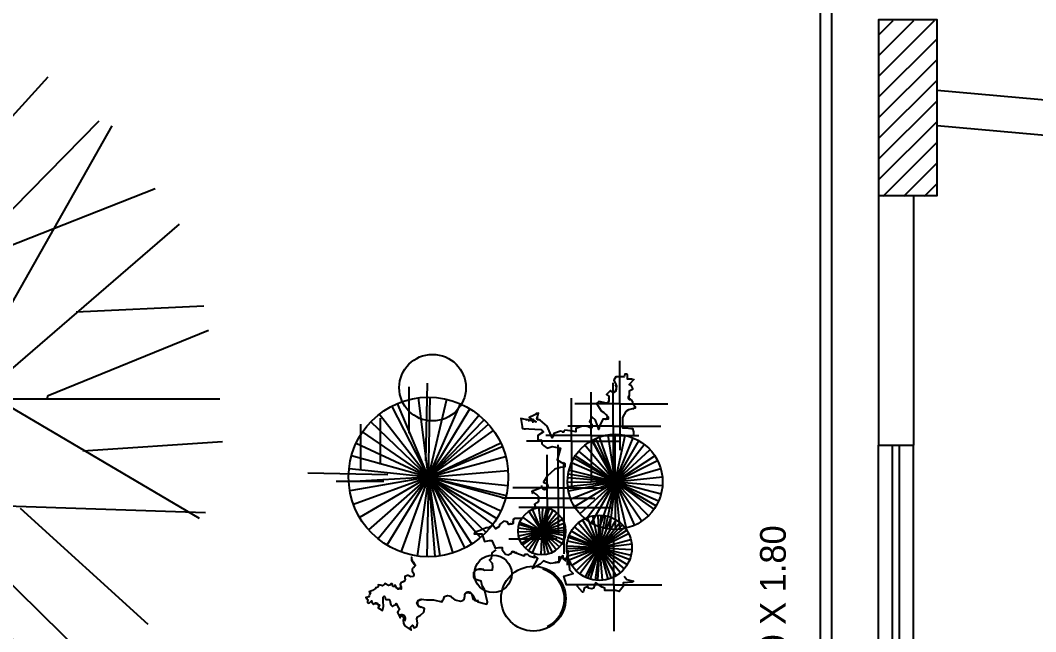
# Model space of a CAD drawing. Header units: millimetres. Extents: x 387 to 811, y 539 to 827.
# Drawn here: x 744.012 to 748.354, y 742.154 to 744.768 of the extents above; entities that cross this region are included whole.
import ezdxf
from ezdxf.enums import TextEntityAlignment as Align

# ---------------------------------------------------------------- set-up
doc = ezdxf.new("R2010")
doc.units = ezdxf.units.MM
for name, color, linetype in [('ESQUADRIAS', 6, 'Continuous'), ('parede vista', 2, 'Continuous'), ('PAREDES EM CORTE', 5, 'Continuous'), ('pilar', 4, 'Continuous'), ('TEXTO', 4, 'Continuous'), ('vegetação', 112, 'Continuous')]:
    doc.layers.add(name, color=color, linetype=linetype)

# ---------------------------------------------------------------- blocks, each defined once
blk = doc.blocks.new('T2', base_point=(179.76, 122.92))
for p, q in [((187.6, 161.67), (186.23, 182.74)), ((179.76, 122.92), (179.76, 182.32)), ((166.66, 160.66), (165.76, 179.9)), ((179.27, 156.4), (169.42, 180.59)), ((179.68, 148.48), (197.76, 179.21)), ((179.77, 145.68), (153.43, 176.25)), ((158.72, 145.53), (148.04, 172.54)), ((179.38, 143.01), (138.6, 166.06)), ((137.87, 164.08), (179.76, 122.92)), ((150.5, 138.92), (131.2, 156.4)), ((179.76, 156.27), (179.27, 156.4)), ((181.73, 122.9), (179.52, 144.47)), ((163.39, 138.18), (122.51, 139.57))]:
    blk.add_line(p, q)
blk = doc.blocks.new('AHUA1PL2')
for p, q in [((0.2221, 1.0978), (0.1833, 1.6947)), ((0, 0), (0, 1.6829)), ((-0.3713, 1.0693), (-0.3968, 1.6144)), ((-0.0139, 0.9484), (-0.2932, 1.634)), ((-0.0024, 0.7242), (0.5099, 1.5949)), ((0.0003, 0.6449), (-0.7461, 1.511)), ((-0.5963, 0.6406), (-0.8989, 1.4057)), ((-0.0108, 0.5691), (-1.1663, 1.2222)), ((-1.187, 1.1662), (0, 0)), ((-0.8293, 0.4533), (-1.376, 0.9485)), ((-0.0001, 0.9449), (-0.0139, 0.9484)), ((0.0558, -0.0005), (-0.007, 0.6104)), ((-0.464, 0.4323), (-1.6222, 0.4717))]:
    blk.add_line(p, q)
at = {"xscale": 0.02833333322, "yscale": 0.02833333322, "zscale": 0.02833333322}
for p, rotation in [((0, 0.0148), 269.9999999999999), ((0, 0), 89.99999999999999), ((0, 0), 180)]:
    blk.add_blockref('T2', p, dxfattribs=dict(at, rotation=rotation))

msp = doc.modelspace()

# ---------------------------------------------------------------- hatches: boundary and pattern name
at = {"layer": 'pilar'}
h = msp.add_hatch(dxfattribs=at)
h.set_pattern_fill('ANSI31', color=8, scale=0.5, style=0)
h.set_pattern_definition([(45, (-339.84137, 823.818526), (-0.044194174, 0.044194174), [])])
h.paths.add_polyline_path([(747.9319, 744.7662), (747.6819, 744.7662), (747.6819, 744.0162), (747.9319, 744.0162)])

# ---------------------------------------------------------------- linework, layer by layer
at = {"layer": 'ESQUADRIAS'}
for p, q in [((747.7419, 739.9522, 54), (747.7419, 742.9522, 54)), ((747.7719, 739.9522, 54), (747.7719, 742.9522, 54))]:
    msp.add_line(p, q, dxfattribs=at)
at = {"layer": 'ESQUADRIAS', "elevation": 54}
msp.add_lwpolyline([(747.4819, 739.4189), (747.4819, 771.9694), (747.4319, 771.9694), (747.4319, 739.4189)], close=True, dxfattribs=at)
at = {"layer": 'parede vista'}
for p, q in [((747.6819, 739.9522, 54), (747.6819, 742.9522, 54)), ((747.8319, 739.9522, 54), (747.8319, 742.9522, 54))]:
    msp.add_line(p, q, dxfattribs=at)
at = {"layer": 'PAREDES EM CORTE'}
for p, q in [((747.9319, 744.4693, 54), (753.6819, 743.9516, 54)), ((747.9319, 744.3187, 54), (753.6819, 743.801, 54)), ((747.6819, 744.019, 54), (747.6819, 742.9522, 54)), ((747.8319, 744.019, 54), (747.8319, 742.9522, 54)), ((747.6819, 742.9522, 54), (747.8319, 742.9522, 54))]:
    msp.add_line(p, q, dxfattribs=at)
at = {"layer": 'pilar', "elevation": 54}
msp.add_lwpolyline([(747.6819, 744.019), (747.9319, 744.019), (747.9319, 744.769), (747.6819, 744.769)], close=True, dxfattribs=at)
at = {"layer": 'vegetação'}
for p, q in [((746.576, 743.128, 54), (746.576, 743.3128, 54)), ((745.6735, 743.2009, 54), (745.6735, 743.0027, 54)), ((745.6735, 743.2009, 54), (745.6735, 743.0027, 54)), ((745.7522, 743.2167, 54), (745.745, 742.8841, 54)), ((745.7522, 743.2167, 54), (745.745, 742.8841, 54)), ((746.4528, 742.9937, 54), (746.4528, 743.1785, 54)), ((746.547, 743.0336, 54), (746.547, 743.2184, 54)), ((745.7574, 742.8155, 54), (745.7142, 743.1541, 54)), ((745.7574, 742.8155, 54), (745.7142, 743.1541, 54)), ((745.7574, 742.8155, 54), (745.7648, 743.1568, 54)), ((745.7574, 742.8155, 54), (745.7648, 743.1568, 54)), ((745.7574, 742.8155, 54), (745.8359, 743.1477, 54)), ((745.7574, 742.8155, 54), (745.8359, 743.1477, 54)), ((745.7574, 742.8155, 54), (745.8359, 743.1477, 54)), ((745.7574, 742.8155, 54), (745.8359, 743.1477, 54)), ((746.3695, 742.9683, 54), (746.3695, 743.1531, 54)), ((745.7574, 742.8155, 54), (745.6014, 743.1192, 54)), ((745.7574, 742.8155, 54), (745.6014, 743.1192, 54)), ((745.7574, 742.8155, 54), (745.6256, 743.1304, 54)), ((745.7574, 742.8155, 54), (745.6256, 743.1304, 54)), ((745.7574, 742.8155, 54), (745.894, 743.1283, 54)), ((745.7574, 742.8155, 54), (745.894, 743.1283, 54)), ((745.7574, 742.8155, 54), (745.9347, 743.1072, 54)), ((745.7574, 742.8155, 54), (745.9347, 743.1072, 54)), ((746.576, 743.128, 54), (746.3827, 743.128, 54)), ((746.576, 743.128, 54), (746.576, 742.9298, 54)), ((746.576, 743.128, 54), (746.7805, 743.128, 54)), ((745.7574, 742.8155, 54), (745.5113, 743.0521, 54)), ((745.7574, 742.8155, 54), (745.5113, 743.0521, 54)), ((745.7574, 742.8155, 54), (745.5466, 743.084, 54)), ((745.7574, 742.8155, 54), (745.5466, 743.084, 54)), ((745.5504, 743.0667, 54), (745.5504, 742.8685, 54)), ((745.5504, 743.0667, 54), (745.5504, 742.8685, 54)), ((745.7574, 742.8155, 54), (745.9729, 743.0803, 54)), ((745.7574, 742.8155, 54), (745.9729, 743.0803, 54)), ((745.7574, 742.8155, 54), (745.9952, 743.0604, 54)), ((745.7574, 742.8155, 54), (745.9952, 743.0604, 54)), ((745.467, 743.0413, 54), (745.467, 742.8431, 54)), ((745.467, 743.0413, 54), (745.467, 742.8431, 54)), ((745.7574, 742.8155, 54), (745.4757, 743.0083, 54)), ((745.7574, 742.8155, 54), (745.4757, 743.0083, 54)), ((745.7574, 742.8155, 54), (746.0135, 743.0412, 54)), ((745.7574, 742.8155, 54), (746.0135, 743.0412, 54)), ((745.7574, 742.8155, 54), (746.0351, 743.014, 54)), ((745.7574, 742.8155, 54), (746.0351, 743.014, 54)), ((746.547, 743.0336, 54), (746.3537, 743.0336, 54)), ((746.547, 743.0336, 54), (746.547, 742.8355, 54)), ((746.547, 743.0336, 54), (746.7515, 743.0336, 54)), ((745.7574, 742.8155, 54), (746.0661, 742.9612, 54)), ((745.7574, 742.8155, 54), (746.0661, 742.9612, 54)), ((746.3695, 742.9683, 54), (746.1761, 742.9683, 54)), ((746.4528, 742.9937, 54), (746.2595, 742.9937, 54)), ((746.3695, 742.9683, 54), (746.3695, 742.7702, 54)), ((746.3695, 742.9683, 54), (746.5739, 742.9683, 54)), ((746.4528, 742.9937, 54), (746.4528, 742.7956, 54)), ((746.4528, 742.9937, 54), (746.6573, 742.9937, 54)), ((746.5553, 742.7948, 54), (746.4565, 742.9725, 54)), ((746.5553, 742.7948, 54), (746.4585, 742.9736, 54)), ((746.5553, 742.7948, 54), (746.4728, 742.9806, 54)), ((746.5553, 742.7948, 54), (746.4893, 742.9871, 54)), ((746.5553, 742.7948, 54), (746.5252, 742.9959, 54)), ((746.5553, 742.7948, 54), (746.5553, 742.9981, 54)), ((746.5553, 742.7948, 54), (746.5978, 742.9936, 54)), ((746.5553, 742.7948, 54), (746.5978, 742.9936, 54)), ((746.5553, 742.7948, 54), (746.6326, 742.9828, 54)), ((746.5553, 742.7948, 54), (746.6571, 742.9708, 54)), ((745.7574, 742.8155, 54), (745.4478, 742.9594, 54)), ((745.7574, 742.8155, 54), (745.4478, 742.9594, 54)), ((745.7574, 742.8155, 54), (746.0729, 742.9458, 54)), ((745.7574, 742.8155, 54), (746.0729, 742.9458, 54)), ((746.3115, 742.7688, 54), (746.3115, 742.9536, 54)), ((746.5553, 742.7948, 54), (746.4003, 742.9264, 54)), ((746.5553, 742.7948, 54), (746.4263, 742.952, 54)), ((746.5553, 742.7948, 54), (746.6802, 742.9552, 54)), ((746.5553, 742.7948, 54), (746.7049, 742.9325, 54)), ((745.7574, 742.8155, 54), (745.4283, 742.9064, 54)), ((745.7574, 742.8155, 54), (745.4283, 742.9064, 54)), ((745.7574, 742.8155, 54), (746.0872, 742.9037, 54)), ((745.7574, 742.8155, 54), (746.0872, 742.9037, 54)), ((746.2644, 742.7253, 54), (746.2644, 742.9101, 54)), ((746.5553, 742.7948, 54), (746.3691, 742.8765, 54)), ((746.5553, 742.7948, 54), (746.3793, 742.8966, 54)), ((746.5553, 742.7948, 54), (746.3851, 742.906, 54)), ((746.5553, 742.7948, 54), (746.7255, 742.906, 54)), ((746.5553, 742.7948, 54), (746.7372, 742.8856, 54)), ((745.241, 742.8338, 54), (745.5842, 742.8264, 54)), ((745.241, 742.8338, 54), (745.5842, 742.8264, 54)), ((745.7574, 742.8155, 54), (745.4178, 742.851, 54)), ((745.7574, 742.8155, 54), (745.4178, 742.851, 54)), ((745.7574, 742.8155, 54), (746.0976, 742.8434, 54)), ((745.7574, 742.8155, 54), (746.0976, 742.8434, 54)), ((745.7574, 742.8155, 54), (746.0976, 742.8434, 54)), ((745.7574, 742.8155, 54), (746.0976, 742.8434, 54)), ((746.3369, 742.6854, 54), (746.3369, 742.8702, 54)), ((746.5553, 742.7948, 54), (746.3582, 742.8447, 54)), ((746.5553, 742.7948, 54), (746.7505, 742.8516, 54)), ((745.362, 742.7982, 54), (745.5664, 742.7982, 54)), ((745.362, 742.7982, 54), (745.5664, 742.7982, 54)), ((745.7574, 742.8155, 54), (745.4166, 742.7947, 54)), ((745.7574, 742.8155, 54), (745.4166, 742.7947, 54)), ((745.7574, 742.8155, 54), (745.421, 742.7571, 54)), ((745.7574, 742.8155, 54), (745.421, 742.7571, 54)), ((745.7574, 742.8155, 54), (745.4368, 742.698, 54)), ((745.7574, 742.8155, 54), (745.4368, 742.698, 54)), ((745.7574, 742.8155, 54), (745.4629, 742.6426, 54)), ((745.7574, 742.8155, 54), (745.4629, 742.6426, 54)), ((745.7574, 742.8155, 54), (745.5012, 742.5897, 54)), ((745.7574, 742.8155, 54), (745.5012, 742.5897, 54)), ((745.7574, 742.8155, 54), (745.5419, 742.5507, 54)), ((745.7574, 742.8155, 54), (745.5419, 742.5507, 54)), ((745.7574, 742.8155, 54), (745.58, 742.5237, 54)), ((745.7574, 742.8155, 54), (745.58, 742.5237, 54)), ((745.7574, 742.8155, 54), (745.6395, 742.495, 54)), ((745.7574, 742.8155, 54), (745.6395, 742.495, 54)), ((745.7574, 742.8155, 54), (745.7089, 742.4775, 54)), ((745.7574, 742.8155, 54), (745.7089, 742.4775, 54)), ((745.7574, 742.8155, 54), (745.7499, 742.4741, 54)), ((745.7574, 742.8155, 54), (745.7499, 742.4741, 54)), ((745.7574, 742.8155, 54), (746.0035, 742.5788, 54)), ((745.7574, 742.8155, 54), (745.98, 742.5566, 54)), ((745.7574, 742.8155, 54), (746.032, 742.6126, 54)), ((745.7574, 742.8155, 54), (746.0864, 742.7245, 54)), ((745.7574, 742.8155, 54), (746.0896, 742.7369, 54)), ((745.7574, 742.8155, 54), (746.067, 742.6716, 54)), ((745.7574, 742.8155, 54), (746.0491, 742.6381, 54)), ((745.7574, 742.8155, 54), (746.0969, 742.7799, 54)), ((745.7574, 742.8155, 54), (745.8612, 742.4902, 54)), ((745.7574, 742.8155, 54), (745.9133, 742.5117, 54)), ((745.7574, 742.8155, 54), (745.9432, 742.5291, 54)), ((745.7574, 742.8155, 54), (745.8062, 742.4776, 54)), ((745.7574, 742.8155, 54), (745.7853, 742.4752, 54)), ((745.7574, 742.8155, 54), (746.0035, 742.5788, 54)), ((745.7574, 742.8155, 54), (745.98, 742.5566, 54)), ((745.7574, 742.8155, 54), (746.032, 742.6126, 54)), ((745.7574, 742.8155, 54), (746.0864, 742.7245, 54)), ((745.7574, 742.8155, 54), (746.0896, 742.7369, 54)), ((745.7574, 742.8155, 54), (746.067, 742.6716, 54)), ((745.7574, 742.8155, 54), (746.0491, 742.6381, 54)), ((745.7574, 742.8155, 54), (746.0969, 742.7799, 54)), ((745.7574, 742.8155, 54), (745.8612, 742.4902, 54)), ((745.7574, 742.8155, 54), (745.9133, 742.5117, 54)), ((745.7574, 742.8155, 54), (745.9432, 742.5291, 54)), ((745.7574, 742.8155, 54), (745.8062, 742.4776, 54)), ((745.7574, 742.8155, 54), (745.7853, 742.4752, 54)), ((746.5553, 742.7948, 54), (746.352, 742.7919, 54)), ((746.5553, 742.7948, 54), (746.3527, 742.8116, 54)), ((746.5553, 742.7948, 54), (746.3531, 742.7737, 54)), ((746.5553, 742.7948, 54), (746.3547, 742.8283, 54)), ((746.5553, 742.7948, 54), (746.3558, 742.7557, 54)), ((746.5553, 742.7948, 54), (746.3659, 742.7207, 54)), ((746.5553, 742.7948, 54), (746.3822, 742.6881, 54)), ((746.5553, 742.7948, 54), (746.404, 742.6589, 54)), ((746.5553, 742.7948, 54), (746.4307, 742.6341, 54)), ((746.5553, 742.7948, 54), (746.4534, 742.6188, 54)), ((746.5553, 742.7948, 54), (746.4893, 742.6025, 54)), ((746.5553, 742.7948, 54), (746.5128, 742.5959, 54)), ((746.5553, 742.7948, 54), (746.5308, 742.5929, 54)), ((746.5553, 742.7948, 54), (746.7575, 742.8158, 54)), ((746.5553, 742.7948, 54), (746.7575, 742.8158, 54)), ((746.5553, 742.7948, 54), (746.5763, 742.5925, 54)), ((746.5553, 742.7948, 54), (746.6033, 742.5972, 54)), ((746.5553, 742.7948, 54), (746.6378, 742.6089, 54)), ((746.5553, 742.7948, 54), (746.7214, 742.6776, 54)), ((746.5553, 742.7948, 54), (746.6978, 742.6498, 54)), ((746.5553, 742.7948, 54), (746.6697, 742.6267, 54)), ((746.5553, 742.7948, 54), (746.7313, 742.6929, 54)), ((746.5553, 742.7948, 54), (746.7415, 742.7131, 54)), ((746.5553, 742.7948, 54), (746.758, 742.7794, 54)), ((746.5553, 742.7948, 54), (746.752, 742.7434, 54)), ((746.5553, 742.7948, 54), (746.5553, 742.5915, 54)), ((746.3115, 742.7688, 54), (746.1182, 742.7688, 54)), ((746.3115, 742.7688, 54), (746.516, 742.7688, 54)), ((746.3115, 742.7688, 54), (746.3115, 742.5707, 54)), ((746.2644, 742.7253, 54), (746.0711, 742.7253, 54)), ((746.2644, 742.7253, 54), (746.4689, 742.7253, 54)), ((746.2644, 742.7253, 54), (746.2644, 742.5271, 54)), ((746.3369, 742.6854, 54), (746.1435, 742.6854, 54)), ((746.2421, 742.5841, 54), (746.1868, 742.6694, 54)), ((746.2421, 742.5841, 54), (746.1868, 742.6694, 54)), ((746.2421, 742.5841, 54), (746.2029, 742.6779, 54)), ((746.2421, 742.5841, 54), (746.2295, 742.685, 54)), ((746.2421, 742.5841, 54), (746.2463, 742.6857, 54)), ((746.2421, 742.5841, 54), (746.263, 742.6836, 54)), ((746.2421, 742.5841, 54), (746.2743, 742.6805, 54)), ((746.2421, 742.5841, 54), (746.291, 742.6732, 54)), ((746.2421, 742.5841, 54), (746.3062, 742.663, 54)), ((746.2421, 742.5841, 54), (746.3062, 742.663, 54)), ((746.3369, 742.6854, 54), (746.5413, 742.6854, 54)), ((746.3369, 742.6854, 54), (746.3369, 742.4872, 54)), ((746.2421, 742.5841, 54), (746.1472, 742.6206, 54)), ((746.2421, 742.5841, 54), (746.1604, 742.6445, 54)), ((746.2421, 742.5841, 54), (746.3192, 742.6503, 54)), ((746.2421, 742.5841, 54), (746.3298, 742.6355, 54)), ((746.2421, 742.5841, 54), (746.3376, 742.619, 54)), ((746.488, 742.5132, 54), (746.398, 742.6195, 54)), ((746.488, 742.5132, 54), (746.4167, 742.6329, 54)), ((746.488, 742.5132, 54), (746.4374, 742.643, 54)), ((746.488, 742.5132, 54), (746.4595, 742.6495, 54)), ((746.488, 742.5132, 54), (746.4823, 742.6524, 54)), ((746.488, 742.5132, 54), (746.4955, 742.6523, 54)), ((746.488, 742.5132, 54), (746.5141, 742.65, 54)), ((746.488, 742.5132, 54), (746.5381, 742.6432, 54)), ((746.488, 742.5132, 54), (746.5605, 742.6322, 54)), ((746.488, 742.5132, 54), (746.5758, 742.6214, 54)), ((746.2421, 742.5841, 54), (746.1405, 742.5799, 54)), ((746.2421, 742.5841, 54), (746.1412, 742.5967, 54)), ((746.2421, 742.5841, 54), (746.1426, 742.5632, 54)), ((746.2421, 742.5841, 54), (746.1443, 742.612, 54)), ((746.2421, 742.5841, 54), (746.1474, 742.5471, 54)), ((746.2421, 742.5841, 54), (746.1548, 742.532, 54)), ((746.2421, 742.5841, 54), (746.1593, 742.525, 54)), ((746.2421, 742.5841, 54), (746.1712, 742.5112, 54)), ((746.2421, 742.5841, 54), (746.1854, 742.4997, 54)), ((746.2421, 742.5841, 54), (746.2013, 742.4909, 54)), ((746.2421, 742.5841, 54), (746.2379, 742.4825, 54)), ((746.2421, 742.5841, 54), (746.3423, 742.6014, 54)), ((746.2421, 742.5841, 54), (746.3437, 742.5883, 54)), ((746.2421, 742.5841, 54), (746.3289, 742.5312, 54)), ((746.2421, 742.5841, 54), (746.342, 742.5651, 54)), ((746.2421, 742.5841, 54), (746.3436, 742.5787, 54)), ((746.2421, 742.5841, 54), (746.337, 742.5476, 54)), ((746.2421, 742.5841, 54), (746.2867, 742.4927, 54)), ((746.2421, 742.5841, 54), (746.2549, 742.4832, 54)), ((746.2421, 742.5841, 54), (746.2711, 742.4866, 54)), ((746.2421, 742.5841, 54), (746.2547, 742.4832, 54)), ((746.2421, 742.5841, 54), (746.3048, 742.5041, 54)), ((746.2421, 742.5841, 54), (746.3181, 742.5165, 54)), ((746.488, 742.5132, 54), (746.3684, 742.5845, 54)), ((746.488, 742.5132, 54), (746.3817, 742.6032, 54)), ((746.488, 742.5132, 54), (746.5866, 742.6117, 54)), ((746.488, 742.5132, 54), (746.5977, 742.5991, 54)), ((746.488, 742.5132, 54), (746.605, 742.5889, 54)), ((746.488, 742.5132, 54), (746.6132, 742.5744, 54)), ((746.1014, 742.5512, 54), (746.3058, 742.5512, 54)), ((746.488, 742.5132, 54), (746.3517, 742.5418, 54)), ((746.488, 742.5132, 54), (746.3559, 742.5574, 54)), ((746.488, 742.5132, 54), (746.3583, 742.5638, 54)), ((746.488, 742.5132, 54), (746.6226, 742.5491, 54)), ((746.488, 742.5132, 54), (746.6263, 742.5304, 54)), ((746.5506, 742.3553, 54), (746.5506, 742.5401, 54)), ((746.488, 742.5132, 54), (746.3488, 742.5081, 54)), ((746.488, 742.5132, 54), (746.3489, 742.5206, 54)), ((746.488, 742.5132, 54), (746.3498, 742.4959, 54)), ((746.488, 742.5132, 54), (746.3534, 742.4773, 54)), ((746.488, 742.5132, 54), (746.3595, 742.4595, 54)), ((746.488, 742.5132, 54), (746.3711, 742.4374, 54)), ((746.488, 742.5132, 54), (746.3711, 742.4374, 54)), ((746.488, 742.5132, 54), (746.3895, 742.4147, 54)), ((746.488, 742.5132, 54), (746.4052, 742.4012, 54)), ((746.488, 742.5132, 54), (746.4269, 742.388, 54)), ((746.488, 742.5132, 54), (746.438, 742.3832, 54)), ((746.488, 742.5132, 54), (746.4483, 742.3797, 54)), ((746.488, 742.5132, 54), (746.4708, 742.3749, 54)), ((746.488, 742.5132, 54), (746.4806, 742.3741, 54)), ((746.488, 742.5132, 54), (746.5944, 742.4231, 54)), ((746.488, 742.5132, 54), (746.6077, 742.4419, 54)), ((746.488, 742.5132, 54), (746.6178, 742.4625, 54)), ((746.488, 742.5132, 54), (746.6272, 742.5057, 54)), ((746.488, 742.5132, 54), (746.6236, 742.481, 54)), ((746.488, 742.5132, 54), (746.5781, 742.4069, 54)), ((746.488, 742.5132, 54), (746.5387, 742.3834, 54)), ((746.488, 742.5132, 54), (746.524, 742.3786, 54)), ((746.488, 742.5132, 54), (746.4994, 742.3743, 54)), ((746.488, 742.5132, 54), (746.524, 742.3786, 54)), ((746.488, 742.5132, 54), (746.5594, 742.3935, 54)), ((746.5506, 742.3553, 54), (746.3573, 742.3553, 54)), ((746.5506, 742.3553, 54), (746.7551, 742.3553, 54)), ((746.5506, 742.3553, 54), (746.5506, 742.1571, 54))]:
    msp.add_line(p, q, dxfattribs=at)
at = {"layer": 'vegetação', "elevation": 54}
for points in [[(746.6304, 743.2332), (746.6086, 743.2332), (746.6086, 743.2332), (746.6086, 743.2477), (746.6086, 743.2513), (746.605, 743.2549), (746.5977, 743.2549), (746.5941, 743.244), (746.5905, 743.244), (746.576, 743.244), (746.5651, 743.244), (746.5579, 743.244), (746.5506, 743.2295), (746.5579, 743.2114), (746.5615, 743.2041), (746.5579, 743.1824), (746.547, 743.1751), (746.5362, 743.186), (746.518, 743.1679), (746.5289, 743.1606), (746.5289, 743.1388), (746.518, 743.1316), (746.4854, 743.1388), (746.4746, 743.128), (746.4818, 743.1207), (746.4891, 743.1098), (746.4963, 743.0989), (746.5072, 743.0917), (746.5253, 743.0735), (746.5253, 743.0627), (746.5035, 743.0627), (746.4891, 743.0336), (746.4854, 743.0191), (746.4709, 743.059), (746.4564, 743.0735), (746.4456, 743.0518), (746.4564, 743.0409), (746.4564, 743.0264), (746.4311, 743.0336), (746.4166, 743.0336), (746.3876, 743.0228), (746.3876, 743.0083), (746.3731, 743.0119), (746.3405, 743.0155), (746.3333, 743.0083), (746.3224, 743.0119), (746.2934, 743.001), (746.2862, 742.9829), (746.2644, 743.0336), (746.2354, 743.059), (746.2209, 743.0627), (746.2282, 743.0881), (746.1883, 743.0699), (746.2173, 743.0518), (746.1521, 743.0663), (746.1594, 743.0228), (746.2391, 743.0191), (746.2499, 743.0083), (746.2246, 742.9937), (746.2246, 742.9756), (746.2318, 742.972), (746.2427, 742.972), (746.2427, 742.9575), (746.2499, 742.9502), (746.2644, 742.9393), (746.2862, 742.9466), (746.3224, 742.9393), (746.3188, 742.9284), (746.3079, 742.8885), (746.3151, 742.8849), (746.326, 742.8777), (746.3405, 742.874), (746.3405, 742.8595), (746.3224, 742.8559), (746.297, 742.8486), (746.2644, 742.8196), (746.2499, 742.7942), (746.2644, 742.787), (746.268, 742.7725), (746.2572, 742.7616), (746.2391, 742.7688), (746.1992, 742.7543), (746.2209, 742.7398), (746.2282, 742.7326), (746.2282, 742.7181), (746.2282, 742.7181), (746.2282, 742.7108), (746.2101, 742.6999), (746.2137, 742.689)], [(746.6376, 743.2332), (746.6159, 743.2114), (746.6231, 743.2078), (746.6304, 743.1933), (746.6304, 743.1896), (746.6159, 743.1824), (746.6159, 743.1642), (746.6122, 743.1533), (746.6267, 743.1425), (746.6304, 743.1388), (746.6304, 743.128), (746.6412, 743.1171), (746.6412, 743.1098), (746.6122, 743.1026), (746.6014, 743.0953), (746.5869, 743.0699), (746.5869, 743.0264), (746.6014, 743.0264), (746.6231, 743.0228), (746.6304, 743.0228), (746.634, 743.0083), (746.634, 743.0046), (746.634, 742.9974), (746.634, 742.9901)], [(746.1521, 742.6382), (746.1267, 742.6382), (746.1195, 742.6346), (746.1195, 742.6201), (746.1195, 742.6165), (746.1014, 742.6129), (746.0941, 742.6237), (746.0796, 742.6274), (746.0615, 742.6129), (746.0615, 742.6092), (746.0579, 742.602), (746.0434, 742.5947), (746.0434, 742.5947), (746.0325, 742.6092), (746.0144, 742.5983), (746.0036, 742.5983), (745.9782, 742.5875), (745.9565, 742.5802), (745.9528, 742.573), (745.9746, 742.573), (745.9854, 742.573), (745.9891, 742.5657), (745.9963, 742.5403), (746.0181, 742.5439), (746.0253, 742.5439), (746.0289, 742.5439), (746.0398, 742.5185), (746.0434, 742.5113), (746.0579, 742.5149), (746.0579, 742.5149), (746.0724, 742.5149), (746.0724, 742.504), (746.0869, 742.4859), (746.0978, 742.4823), (746.1123, 742.4895), (746.1159, 742.4968), (746.1666, 742.4786), (746.1702, 742.4859), (746.1811, 742.4859), (746.1883, 742.4786), (746.2101, 742.4714), (746.2101, 742.4823)], [(745.6859, 742.4748), (745.6847, 742.4724), (745.6847, 742.4712), (745.6847, 742.4676), (745.6847, 742.4652), (745.6847, 742.4628), (745.6871, 742.4616), (745.6883, 742.458), (745.6907, 742.4544), (745.6931, 742.452), (745.6955, 742.4484), (745.6979, 742.4436), (745.7003, 742.44), (745.7003, 742.4364), (745.6943, 742.4304), (745.6943, 742.4292), (745.6919, 742.428), (745.6883, 742.4232), (745.6871, 742.4184), (745.6871, 742.4136), (745.6907, 742.4088), (745.6955, 742.3992), (745.6955, 742.3956), (745.6919, 742.3908), (745.6823, 742.3896), (745.6703, 742.3944), (745.6678, 742.3944), (745.6558, 742.3908), (745.6558, 742.386), (745.657, 742.3812), (745.6582, 742.3776), (745.6558, 742.3716), (745.6486, 742.368), (745.639, 742.3632), (745.6366, 742.356), (745.6378, 742.3512), (745.6402, 742.3452), (745.6402, 742.3368), (745.6222, 742.3404), (745.615, 742.3536), (745.615, 742.3536), (745.6138, 742.3536), (745.6126, 742.3476), (745.6102, 742.3476), (745.6102, 742.3476), (745.6078, 742.3476), (745.6042, 742.35), (745.6042, 742.3512), (745.603, 742.3572), (745.6018, 742.3584), (745.5994, 742.3584), (745.597, 742.3584), (745.5934, 742.356), (745.5922, 742.3536), (745.5861, 742.3524), (745.5705, 742.3608), (745.5705, 742.3608), (745.5729, 742.3584), (745.5597, 742.35), (745.5573, 742.3512), (745.5525, 742.3536), (745.5429, 742.3548), (745.5441, 742.3536), (745.5441, 742.3488), (745.5405, 742.3452), (745.5333, 742.3416), (745.5321, 742.3428), (745.5309, 742.3392), (745.5177, 742.3308), (745.5044, 742.3248), (745.5092, 742.32), (745.5056, 742.3128), (745.5044, 742.308), (745.502, 742.3032), (745.4984, 742.302), (745.496, 742.3008), (745.49, 742.3008), (745.4912, 742.2972), (745.4936, 742.296), (745.496, 742.2924), (745.4984, 742.2888), (745.4972, 742.284), (745.4972, 742.2792), (745.5032, 742.2768), (745.508, 742.2804), (745.5104, 742.2828), (745.5141, 742.2864), (745.5165, 742.2852), (745.5141, 742.2816), (745.5225, 742.272), (745.5237, 742.272), (745.5285, 742.2756), (745.5333, 742.2756), (745.5477, 742.2695), (745.5417, 742.2563), (745.5609, 742.2455), (745.5645, 742.2623), (745.5633, 742.2852), (745.5633, 742.302), (745.5681, 742.3056), (745.5705, 742.3044), (745.5741, 742.2936), (745.5777, 742.2924), (745.5873, 742.2924), (745.5897, 742.2924), (745.5934, 742.2828), (745.5934, 742.2792), (745.5958, 742.2695), (745.603, 742.2623), (745.6078, 742.2659), (745.6174, 742.2708), (745.6198, 742.2744), (745.6294, 742.2563), (745.633, 742.2491), (745.6282, 742.2431), (745.6246, 742.2371), (745.6366, 742.2131), (745.6378, 742.2215), (745.6438, 742.2227), (745.6486, 742.2167), (745.6522, 742.2107), (745.6498, 742.2047), (745.651, 742.1891), (745.657, 742.1795), (745.6835, 742.1603), (745.6811, 742.1735), (745.6895, 742.1819), (745.6967, 742.1711), (745.7075, 742.1771), (745.7099, 742.1915), (745.7075, 742.2095), (745.7111, 742.2179), (745.7231, 742.2251), (745.7375, 742.2383), (745.7411, 742.2539), (745.7255, 742.2587), (745.7183, 742.2611), (745.7075, 742.2768), (745.7147, 742.2888), (745.7267, 742.2936), (745.7484, 742.2912), (745.7784, 742.2912), (745.8144, 742.2816), (745.8192, 742.2888), (745.8216, 742.2924), (745.8253, 742.3044), (745.8385, 742.3092), (745.8529, 742.3056), (745.8577, 742.3008), (745.8697, 742.29), (745.8937, 742.2852), (745.9046, 742.2876), (745.9106, 742.2924), (745.913, 742.3056), (745.913, 742.3152), (745.9214, 742.3224), (745.9406, 742.3188), (745.9466, 742.3104), (745.9574, 742.2912), (745.9682, 742.2816), (746.0067, 742.272), (746.0091, 742.2804), (745.9971, 742.3344), (745.9875, 742.35), (745.9827, 742.3704), (745.9682, 742.3752), (745.955, 742.3788), (745.9514, 742.3884), (745.9514, 742.4088), (745.961, 742.4208), (745.9875, 742.422), (745.9983, 742.4172), (746.0307, 742.4184), (746.0319, 742.4316), (746.0307, 742.446), (746.0187, 742.4604), (746.0271, 742.4676), (746.0295, 742.4917), (746.0463, 742.5049)], [(745.6859, 742.4748), (745.6847, 742.4724), (745.6847, 742.4712), (745.6847, 742.4676), (745.6847, 742.4652), (745.6847, 742.4628), (745.6871, 742.4616), (745.6883, 742.458), (745.6907, 742.4544), (745.6931, 742.452), (745.6955, 742.4484), (745.6979, 742.4436), (745.7003, 742.44), (745.7003, 742.4364), (745.6943, 742.4304), (745.6943, 742.4292), (745.6919, 742.428), (745.6883, 742.4232), (745.6871, 742.4184), (745.6871, 742.4136), (745.6907, 742.4088), (745.6955, 742.3992), (745.6955, 742.3956), (745.6919, 742.3908), (745.6823, 742.3896), (745.6703, 742.3944), (745.6678, 742.3944), (745.6558, 742.3908), (745.6558, 742.386), (745.657, 742.3812), (745.6582, 742.3776), (745.6558, 742.3716), (745.6486, 742.368), (745.639, 742.3632), (745.6366, 742.356), (745.6378, 742.3512), (745.6402, 742.3452), (745.6402, 742.3368), (745.6222, 742.3404), (745.615, 742.3536), (745.615, 742.3536), (745.6138, 742.3536), (745.6126, 742.3476), (745.6102, 742.3476), (745.6102, 742.3476), (745.6078, 742.3476), (745.6042, 742.35), (745.6042, 742.3512), (745.603, 742.3572), (745.6018, 742.3584), (745.5994, 742.3584), (745.597, 742.3584), (745.5934, 742.356), (745.5922, 742.3536), (745.5861, 742.3524), (745.5705, 742.3608), (745.5705, 742.3608), (745.5729, 742.3584), (745.5597, 742.35), (745.5573, 742.3512), (745.5525, 742.3536), (745.5429, 742.3548), (745.5441, 742.3536), (745.5441, 742.3488), (745.5405, 742.3452), (745.5333, 742.3416), (745.5321, 742.3428), (745.5309, 742.3392), (745.5177, 742.3308), (745.5044, 742.3248), (745.5092, 742.32), (745.5056, 742.3128), (745.5044, 742.308), (745.502, 742.3032), (745.4984, 742.302), (745.496, 742.3008), (745.49, 742.3008), (745.4912, 742.2972), (745.4936, 742.296), (745.496, 742.2924), (745.4984, 742.2888), (745.4972, 742.284), (745.4972, 742.2792), (745.5032, 742.2768), (745.508, 742.2804), (745.5104, 742.2828), (745.5141, 742.2864), (745.5165, 742.2852), (745.5141, 742.2816), (745.5225, 742.272), (745.5237, 742.272), (745.5285, 742.2756), (745.5333, 742.2756), (745.5477, 742.2695), (745.5417, 742.2563), (745.5609, 742.2455), (745.5645, 742.2623), (745.5633, 742.2852), (745.5633, 742.302), (745.5681, 742.3056), (745.5705, 742.3044), (745.5741, 742.2936), (745.5777, 742.2924), (745.5873, 742.2924), (745.5897, 742.2924), (745.5934, 742.2828), (745.5934, 742.2792), (745.5958, 742.2695), (745.603, 742.2623), (745.6078, 742.2659), (745.6174, 742.2708), (745.6198, 742.2744), (745.6294, 742.2563), (745.633, 742.2491), (745.6282, 742.2431), (745.6246, 742.2371), (745.6366, 742.2131), (745.6378, 742.2215), (745.6438, 742.2227), (745.6486, 742.2167), (745.6522, 742.2107), (745.6498, 742.2047), (745.651, 742.1891), (745.657, 742.1795), (745.6835, 742.1603), (745.6811, 742.1735), (745.6895, 742.1819), (745.6967, 742.1711), (745.7075, 742.1771), (745.7099, 742.1915), (745.7075, 742.2095), (745.7111, 742.2179), (745.7231, 742.2251), (745.7375, 742.2383), (745.7411, 742.2539), (745.7255, 742.2587), (745.7183, 742.2611), (745.7075, 742.2768), (745.7147, 742.2888), (745.7267, 742.2936), (745.7484, 742.2912), (745.7784, 742.2912), (745.8144, 742.2816), (745.8192, 742.2888), (745.8216, 742.2924), (745.8253, 742.3044), (745.8385, 742.3092), (745.8529, 742.3056), (745.8577, 742.3008), (745.8697, 742.29), (745.8937, 742.2852), (745.9046, 742.2876), (745.9106, 742.2924), (745.913, 742.3056), (745.913, 742.3152), (745.9214, 742.3224), (745.9406, 742.3188), (745.9466, 742.3104), (745.9574, 742.2912), (745.9682, 742.2816), (746.0067, 742.272), (746.0091, 742.2804), (745.9971, 742.3344), (745.9875, 742.35), (745.9827, 742.3704), (745.9682, 742.3752), (745.955, 742.3788), (745.9514, 742.3884), (745.9514, 742.4088), (745.961, 742.4208), (745.9875, 742.422), (745.9983, 742.4172), (746.0307, 742.4184), (746.0319, 742.4316), (746.0307, 742.446), (746.0187, 742.4604), (746.0271, 742.4676), (746.0295, 742.4917), (746.0463, 742.5049)], [(746.1343, 742.4895), (746.1343, 742.4926), (746.1324, 742.492), (746.13, 742.492), (746.1287, 742.492), (746.1281, 742.4932), (746.1269, 742.4938), (746.1256, 742.4944), (746.1226, 742.4957), (746.1219, 742.4957), (746.117, 742.4969), (746.1145, 742.4938), (746.1145, 742.4932), (746.1108, 742.4889)], [(746.3514, 742.4387), (746.355, 742.5004), (746.3441, 742.4569), (746.3333, 742.4678), (746.3333, 742.4786), (746.326, 742.475), (746.3151, 742.4532), (746.3151, 742.4532), (746.3007, 742.4496), (746.297, 742.4496)], [(745.6871, 742.4628), (745.6847, 742.4592), (745.6883, 742.4532), (745.6919, 742.4484), (745.6979, 742.4412), (745.6991, 742.4364)], [(745.6871, 742.4628), (745.6847, 742.4592), (745.6883, 742.4532), (745.6919, 742.4484), (745.6979, 742.4412), (745.6991, 742.4364)], [(746.5941, 742.3916), (746.605, 742.3771), (746.634, 742.3698), (746.6267, 742.3662), (746.5905, 742.3626), (746.5905, 742.3481), (746.5724, 742.3263), (746.5579, 742.3299), (746.5543, 742.3299), (746.5108, 742.3299), (746.5108, 742.3408), (746.4999, 742.3444), (746.4709, 742.3626), (746.4637, 742.3408), (746.4564, 742.3372), (746.442, 742.3408), (746.4383, 742.3481), (746.4238, 742.3408), (746.4202, 742.3263), (746.4166, 742.3227), (746.3949, 742.3481), (746.3949, 742.3553), (746.3478, 742.3553), (746.3369, 742.3916), (746.3767, 742.4025), (746.3622, 742.417), (746.3586, 742.4605), (746.3151, 742.475), (746.3151, 742.4496), (746.2789, 742.446), (746.2572, 742.4532), (746.2499, 742.4569), (746.2354, 742.4424), (746.2028, 742.4242), (746.2246, 742.4678), (746.2137, 742.475)], [(745.7291, 742.2924), (745.7123, 742.2852)], [(745.7291, 742.2924), (745.7123, 742.2852)]]:
    msp.add_lwpolyline(points, dxfattribs=at)
at = {"layer": 'vegetação'}
for centre, radius in [((745.7748, 743.1975, 54), 0.1424), ((745.7748, 743.1975, 54), 0.1424), ((745.7574, 742.8155, 54), 0.3414), ((745.7574, 742.8155, 54), 0.3414), ((746.5553, 742.7948, 54), 0.2033), ((746.2421, 742.5841, 54), 0.1017), ((746.488, 742.5132, 54), 0.1393), ((746.0336, 742.4019, 54), 0.0799), ((746.2061, 742.2958, 54), 0.1385)]:
    msp.add_circle(centre, radius, dxfattribs=at)
for centre, radius, start, end in [((746.5378, 743.1968, 54), 0.0234, 326.9917, 33.0083), ((746.5156, 743.1465, 54), 0.0149, 239.0874, 30.9821), ((746.6196, 743.1555, 54), 0.00903, 115.5153, 287.1789), ((746.6332, 743.1143, 54), 0.00708, 239.7533, 42.9947), ((746.1785, 743.0495, 54), 0.0117, 19.5623, 123.5259), ((746.2032, 743.0562, 54), 0.00531, 247.2483, 88.5908), ((746.221, 743.0816, 54), 0.00579, 10.177, 154.616), ((746.2292, 743.0673, 54), 0.00752, 129.13, 255.8986), ((746.5118, 743.0728, 54), 0.0107, 280.309, 58.7331), ((746.1678, 743.0316, 54), 0.0104, 172.1428, 294.0509), ((746.2398, 743.0104, 54), 0.00661, 276.4086, 83.5914), ((746.332, 743.0142, 54), 0.00618, 237.2283, 352.375), ((746.4492, 743.036, 54), 0.00851, 223.5466, 43.0514), ((746.2376, 742.9674, 54), 0.0052, 325.8772, 135.4756), ((746.2871, 742.9931, 54), 0.00531, 198.2346, 13.6927), ((746.3109, 742.9336, 54), 0.0083, 317.8314, 92.8072), ((746.3314, 742.8682, 54), 0.00899, 335.5027, 74.8456), ((746.2536, 742.7777, 54), 0.015, 299.0097, 39.1083), ((746.2075, 742.7508, 54), 0.00725, 82.3863, 235.1594), ((746.2544, 742.7763, 54), 0.0135, 167.8659, 299.0097), ((746.2165, 742.7169, 54), 0.0123, 276.6816, 18.4392), ((746.1074, 742.6099, 54), 0.00542, 69.3864, 172.6024), ((746.1121, 742.6224, 54), 0.00792, 249.3864, 32.4939), ((745.9809, 742.3671, 54), 0.0543, 75.3073, 118.504), ((746.2061, 742.2951, 54), 0.1328, 296.699, 72.5794), ((745.6288, 742.3479, 54), 0.0104, 188.5335, 11.4664), ((745.6288, 742.3479, 54), 0.0104, 188.5335, 11.4664), ((745.9282, 742.3066, 54), 0.0172, 356.5695, 163.1968), ((745.9282, 742.3066, 54), 0.0172, 356.5695, 163.1968), ((745.5327, 742.2633, 54), 0.0126, 6.7741, 128.4985), ((745.5327, 742.2633, 54), 0.0126, 6.7741, 128.4985), ((745.7265, 742.2762, 54), 0.0163, 97.6779, 266.5677), ((745.7265, 742.2762, 54), 0.0163, 97.6779, 266.5677), ((745.9633, 742.3045, 54), 0.0179, 176.5695, 298.5301), ((745.6437, 742.2116, 54), 0.0151, 316.0696, 150.2349), ((745.6437, 742.2116, 54), 0.0151, 316.0696, 150.2349)]:
    msp.add_arc(centre, radius, start, end, dxfattribs=at)

# ---------------------------------------------------------------- block references
msp.add_blockref('AHUA1PL2', (743.1822, 743.1355, 54), dxfattribs=at)

# ---------------------------------------------------------------- texts
at = {"layer": 'TEXTO'}
msp.add_text('BRISES HORIZONTAIS / 32.50 X 1.80', height=0.11, rotation=90, dxfattribs=at).set_placement((747.2303, 741.3378, 54), align=Align.MIDDLE_CENTER)

doc.saveas('drawing.dxf')
